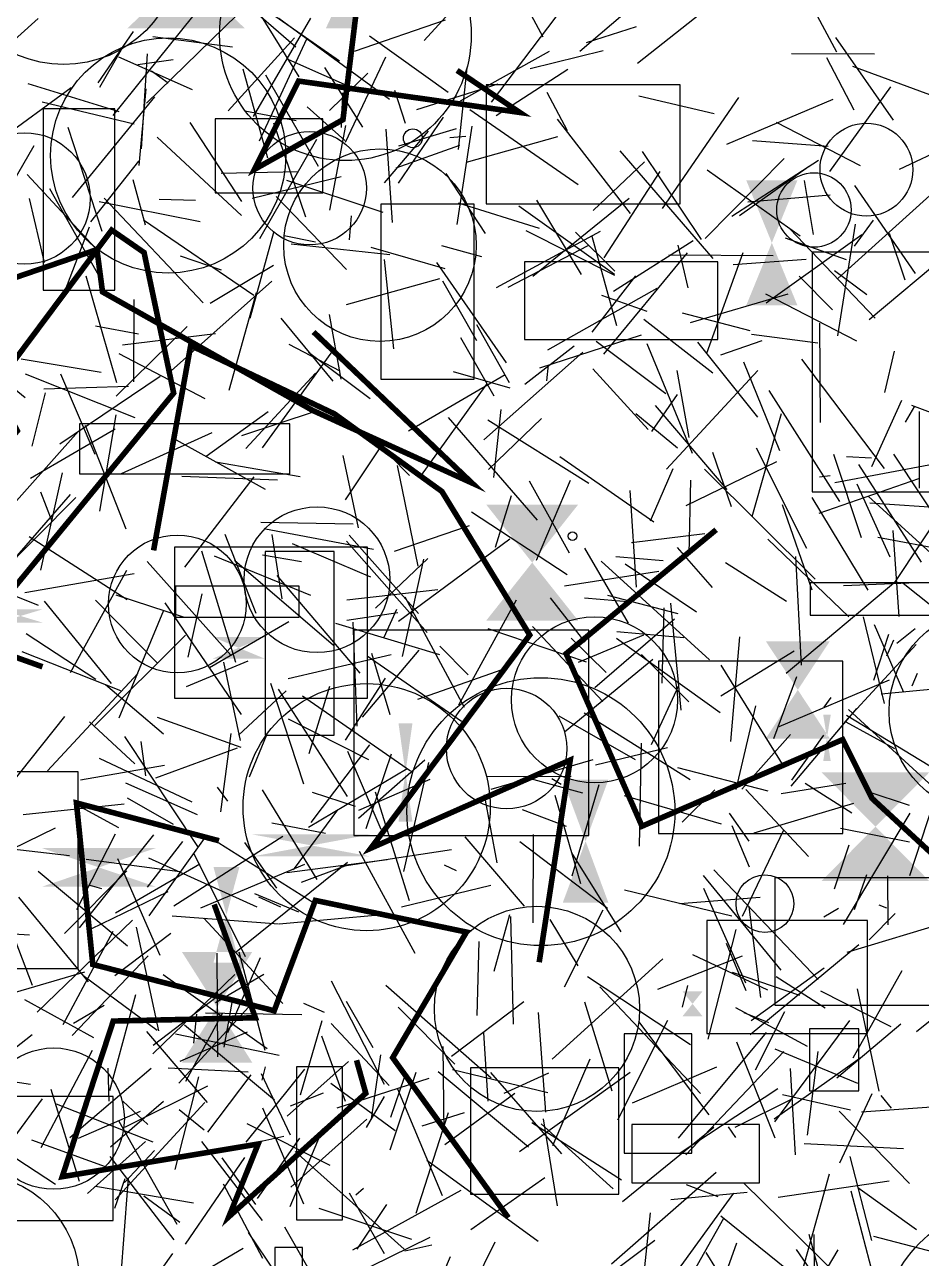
# Model space of a CAD drawing. Extents: x 39652501 to 39653363, y 39457785 to 39458687.
# Drawn here: x 39653150.3 to 39653230.5, y 39458388.7 to 39458499 of the extents above; entities that cross this region are included whole.
import ezdxf

# ---------------------------------------------------------------- set-up
doc = ezdxf.new("R2010")
doc.units = 0
doc.layers.get('0').update_dxf_attribs({"linetype": 'CONTINUOUS'})

msp = doc.modelspace()

# ---------------------------------------------------------------- linework, layer by layer
for p, q in [((39653196.6567, 39458497.8295), (39653192.5544, 39458505.5375)), ((39653191.4324, 39458503.457), (39653186.0392, 39458497.5463)), ((39653167.7534, 39458502.895), (39653174.5633, 39458496.9584)), ((39653206.8016, 39458502.4203), (39653199.9403, 39458496.5481)), ((39653169.4398, 39458502.0059), (39653178.4488, 39458495.7309)), ((39653198.5316, 39458500.6439), (39653192.0286, 39458492.033)), ((39653220.95, 39458500.1395), (39653222.9024, 39458496.5107)), ((39653141.849, 39458490.7835), (39653151.5164, 39458499.5078)), ((39653165.3286, 39458499.6745), (39653158.2145, 39458490.841)), ((39653169.3019, 39458499.8259), (39653161.2169, 39458491.9409)), ((39653170.7846, 39458490.7295), (39653175.9034, 39458499.5275)), ((39653174.8439, 39458494.2931), (39653171.3492, 39458499.9529)), ((39653173.0502, 39458499.5293), (39653182.9396, 39458492.2827)), ((39653179.7995, 39458496.5706), (39653187.9413, 39458499.3751)), ((39653205.1041, 39458495.4992), (39653210.7648, 39458499.9745)), ((39653160.0173, 39458498.3529), (39653156.8574, 39458493.7639)), ((39653188.1695, 39458492.8963), (39653181.143, 39458497.9283)), ((39653200.5358, 39458497.3692), (39653205.0187, 39458498.7927)), ((39653159.2762, 39458497.2744), (39653157.0182, 39458493.3224)), ((39653161.786, 39458497.8898), (39653168.8994, 39458496.9709)), ((39653168.5026, 39458491.2515), (39653174.4468, 39458497.7845)), ((39653175.5211, 39458497.6584), (39653171.2745, 39458488.5365)), ((39653222.7999, 39458497.8057), (39653227.9585, 39458490.4084)), ((39653158.698, 39458496.0832), (39653165.2911, 39458493.1677)), ((39653160.4484, 39458495.3876), (39653163.6032, 39458495.8319)), ((39653160.7541, 39458487.8558), (39653161.3008, 39458496.3415)), ((39653173.9072, 39458495.8486), (39653180.2249, 39458493.0298)), ((39653179.0108, 39458488.4571), (39653182.6086, 39458496.0637)), ((39653189.2643, 39458492.146), (39653197.2318, 39458496.5877)), ((39653195.509, 39458495.0349), (39653202.0223, 39458496.6361)), ((39653226.2753, 39458496.3188), (39653218.8749, 39458496.351)), ((39653224.4768, 39458491.3114), (39653222.011, 39458495.9787)), ((39653161.6461, 39458494.8368), (39653163.1521, 39458493.7438)), ((39653172.0573, 39458487.0209), (39653169.8621, 39458494.9807)), ((39653180.5493, 39458489.796), (39653177.1648, 39458495.1236)), ((39653189.1053, 39458487.8039), (39653189.8688, 39458495.0908)), ((39653198.8666, 39458494.9539), (39653192.4646, 39458490.8024)), ((39653233.1423, 39458491.9543), (39653224.3507, 39458495.2199)), ((39653150.6001, 39458493.6902), (39653158.7285, 39458491.2025)), ((39653171.8559, 39458494.4769), (39653176.5688, 39458486.2888)), ((39653177.5676, 39458491.2668), (39653180.9889, 39458494.609)), ((39653192.6267, 39458493.6274), (39653185.3343, 39458491.3382)), ((39653154.4657, 39458493.3198), (39653147.8668, 39458488.4824)), ((39653161.9311, 39458492.4921), (39653154.5712, 39458483.5026)), ((39653160.5671, 39458486.3572), (39653161.1689, 39458493.2174)), ((39653178.7345, 39458492.8701), (39653178.6241, 39458489.7465)), ((39653184.3659, 39458490.107), (39653183.4032, 39458493.0693)), ((39653196.9811, 39458492.9187), (39653198.8093, 39458489.4787)), ((39653211.9654, 39458490.996), (39653205.2071, 39458492.5657)), ((39653214.1397, 39458492.4326), (39653207.3123, 39458482.5224)), ((39653222.2977, 39458485.832), (39653227.733, 39458493.4041)), ((39653151.8814, 39458492.0499), (39653160.1218, 39458490.0973)), ((39653178.9388, 39458488.5839), (39653175.5748, 39458491.6192)), ((39653199.7908, 39458484.6234), (39653190.0983, 39458491.3424)), ((39653213.09, 39458488.2751), (39653222.5801, 39458492.2894)), ((39653165.0729, 39458490.2191), (39653169.7144, 39458483.1569)), ((39653174.5853, 39458490.3491), (39653169.9857, 39458491.2057)), ((39653183.7315, 39458484.7732), (39653187.7732, 39458490.6704)), ((39653197.9289, 39458490.4921), (39653204.4294, 39458482.085)), ((39653217.5083, 39458490.2403), (39653224.9942, 39458486.3551)), ((39653238.4411, 39458490.7018), (39653228.4987, 39458485.9981)), ((39653157.2538, 39458480.4739), (39653154.1974, 39458489.7505)), ((39653175.4615, 39458481.7567), (39653172.6053, 39458490.1385)), ((39653179.0032, 39458489.9258), (39653177.5724, 39458482.3827)), ((39653182.478, 39458484.8102), (39653186.4051, 39458489.4198)), ((39653182.5958, 39458489.6053), (39653183.1607, 39458481.2803)), ((39653188.8813, 39458489.6527), (39653183.7313, 39458488.0764)), ((39653190.2828, 39458489.8681), (39653188.9413, 39458481.0733)), ((39653151.1422, 39458488.1239), (39653147.029, 39458481.0423)), ((39653162.1772, 39458488.9013), (39653169.7004, 39458481.8836)), ((39653171.3287, 39458479.8354), (39653176.4377, 39458488.7203)), ((39653183.5359, 39458486.167), (39653189.2319, 39458488.172)), ((39653189.7551, 39458488.9602), (39653188.3148, 39458488.8349)), ((39653197.9371, 39458488.9317), (39653189.7803, 39458486.6211)), ((39653222.1367, 39458488.058), (39653215.3924, 39458488.5711)), ((39653203.5281, 39458487.6782), (39653211.8378, 39458478.0345)), ((39653205.5025, 39458487.6142), (39653210.7999, 39458479.7468)), ((39653211.1406, 39458479.8455), (39653218.2168, 39458486.99)), ((39653160.5066, 39458486.7613), (39653156.2021, 39458481.3281)), ((39653201.1274, 39458482.3485), (39653205.7398, 39458486.704)), ((39653207.0832, 39458485.8361), (39653202.0805, 39458478.1195)), ((39653219.6331, 39458480.0484), (39653211.3217, 39458485.9543)), ((39653213.5394, 39458481.8218), (39653221.2869, 39458486.8498)), ((39653220.393, 39458486.2283), (39653214.2308, 39458481.861)), ((39653150.5583, 39458485.5538), (39653157.0122, 39458478.5933)), ((39653159.9957, 39458485.1211), (39653161.1049, 39458481.0504)), ((39653174.791, 39458485.7875), (39653167.8807, 39458485.6436)), ((39653170.6409, 39458483.4502), (39653178.6128, 39458485.3927)), ((39653182.3555, 39458482.1732), (39653173.7582, 39458485.0255)), ((39653191.5213, 39458480.2749), (39653187.9888, 39458485.6487)), ((39653220.8337, 39458480.187), (39653220.0155, 39458485.0134)), ((39653152.5259, 39458484.2945), (39653157.055, 39458476.301)), ((39653172.796, 39458483.5977), (39653179.1023, 39458477.0796)), ((39653222.3087, 39458483.7209), (39653214.9725, 39458483.0705)), ((39653232.1619, 39458484.5004), (39653222.9948, 39458476.2505)), ((39653229.9428, 39458476.7183), (39653224.541, 39458484.5711)), ((39653150.7318, 39458483.4217), (39653152.0492, 39458477.6915)), ((39653166.0092, 39458481.3144), (39653156.986, 39458483.1239)), ((39653157.4201, 39458483.4391), (39653166.2819, 39458474.0733)), ((39653165.5771, 39458483.223), (39653162.3545, 39458483.329)), ((39653196.3501, 39458480.7415), (39653189.1012, 39458482.9811)), ((39653203.047, 39458476.6264), (39653194.487, 39458482.7203)), ((39653195.7296, 39458476.4663), (39653204.3683, 39458483.4295)), ((39653196.0771, 39458483.2718), (39653200.0637, 39458476.6325)), ((39653160.9497, 39458481.5013), (39653170.8169, 39458474.7726)), ((39653179.4934, 39458481.8711), (39653179.3155, 39458479.7075)), ((39653224.508, 39458479.1442), (39653226.1891, 39458481.4736)), ((39653153.7645, 39458474.7014), (39653156.1025, 39458480.8764)), ((39653170.4698, 39458472.7217), (39653172.5866, 39458480.4015)), ((39653192.4816, 39458475.4619), (39653201.7927, 39458480.4867)), ((39653195.1173, 39458480.552), (39653203.0367, 39458476.5486)), ((39653203.0715, 39458476.9058), (39653199.5651, 39458480.3958)), ((39653218.7142, 39458480.6881), (39653226.3563, 39458472.7022)), ((39653224.5561, 39458481.1266), (39653222.9721, 39458471.1313)), ((39653227.5864, 39458480.3063), (39653228.9894, 39458476.1418)), ((39653176.3045, 39458479.4978), (39653173.5062, 39458480.072)), ((39653182.9663, 39458478.3629), (39653174.1454, 39458479.3412)), ((39653187.5658, 39458479.2077), (39653191.1453, 39458478.2198)), ((39653193.5529, 39458475.4887), (39653200.6893, 39458479.1975)), ((39653203.2465, 39458472.018), (39653201.0338, 39458480.0256)), ((39653210.0833, 39458479.6371), (39653202.961, 39458475.1096)), ((39653209.6377, 39458475.4347), (39653208.722, 39458479.2551)), ((39653225.165, 39458480.1638), (39653216.6129, 39458474.0604)), ((39653223.7741, 39458477.929), (39653218.3276, 39458479.8749)), ((39653164.2198, 39458478.2834), (39653167.8715, 39458477.0483)), ((39653181.2678, 39458479.0664), (39653187.8782, 39458477.1584)), ((39653202.0973, 39458469.4988), (39653209.5574, 39458478.5591)), ((39653207.895, 39458478.3821), (39653217.2151, 39458478.3225)), ((39653211.2853, 39458469.579), (39653214.5487, 39458478.5993)), ((39653225.8086, 39458472.592), (39653232.9166, 39458478.554)), ((39653166.9108, 39458474.0579), (39653172.5696, 39458477.4592)), ((39653182.4425, 39458477.9609), (39653183.2933, 39458469.96)), ((39653193.3871, 39458468.7112), (39653187.1507, 39458477.6793)), ((39653213.6658, 39458477.5236), (39653220.1704, 39458478.0005)), ((39653222.7206, 39458476.9862), (39653225.5899, 39458474.835)), ((39653158.5519, 39458466.9397), (39653155.8133, 39458476.4546)), ((39653163.41, 39458468.0079), (39653172.4077, 39458476.0299)), ((39653187.3995, 39458476.2424), (39653179.0608, 39458473.897)), ((39653190.7403, 39458470.6929), (39653187.6923, 39458476.0183)), ((39653204.9243, 39458476.5016), (39653201.0225, 39458471.4575)), ((39653219.561, 39458476.4547), (39653222.519, 39458473.4593)), ((39653168.5944, 39458466.2785), (39653171.0287, 39458475.0004)), ((39653206.8328, 39458475.371), (39653197.0428, 39458469.841)), ((39653209.8228, 39458472.3397), (39653218.5696, 39458474.8917)), ((39653216.5432, 39458474.8884), (39653224.6855, 39458470.6804)), ((39653160.0774, 39458467.0364), (39653160.102, 39458474.3774)), ((39653205.9735, 39458473.3098), (39653201.9021, 39458474.7344)), ((39653173.2035, 39458472.7285), (39653177.8616, 39458467.0812)), ((39653178.6153, 39458467.2676), (39653177.5671, 39458473.0347)), ((39653205.6654, 39458472.6194), (39653211.8365, 39458467.8317)), ((39653209.0845, 39458473.1909), (39653215.1315, 39458471.6142)), ((39653160.4902, 39458471.2797), (39653156.6556, 39458472.0035)), ((39653158.4933, 39458465.7365), (39653164.8492, 39458471.9687)), ((39653190.6937, 39458472.1555), (39653193.6225, 39458466.9762)), ((39653221.4542, 39458463.3794), (39653221.3912, 39458472.2789)), ((39653143.7643, 39458471.0055), (39653150.3552, 39458465.6266)), ((39653167.3861, 39458471.3291), (39653159.0676, 39458470.3107)), ((39653192.2922, 39458465.7411), (39653189.293, 39458470.9695)), ((39653205.4131, 39458471.2027), (39653196.3339, 39458468.2508)), ((39653207.6225, 39458465.9385), (39653201.4168, 39458470.627)), ((39653210.0011, 39458460.6085), (39653205.9601, 39458470.4227)), ((39653215.8607, 39458463.8517), (39653210.5036, 39458470.5734)), ((39653212.5392, 39458469.4502), (39653216.2316, 39458470.705)), ((39653215.2893, 39458471.2967), (39653221.2337, 39458470.5242)), ((39653166.4686, 39458465.4925), (39653158.765, 39458469.5396)), ((39653177.9261, 39458469.9176), (39653171.5416, 39458461.125)), ((39653178.5206, 39458467.9879), (39653173.9706, 39458470.3518)), ((39653181.2154, 39458465.5084), (39653175.6993, 39458469.6368)), ((39653200.2133, 39458469.6685), (39653191.359, 39458461.8342)), ((39653195.014, 39458466.8025), (39653199.4425, 39458470.2558)), ((39653228.0377, 39458469.7653), (39653227.1863, 39458466.072)), ((39653150.0147, 39458469.0725), (39653157.154, 39458467.8853)), ((39653196.9864, 39458467.1056), (39653197.1456, 39458468.5478)), ((39653206.0417, 39458462.7559), (39653201.111, 39458468.1869)), ((39653214.5621, 39458468.7965), (39653217.7789, 39458460.8964)), ((39653219.7686, 39458469.0456), (39653227.1604, 39458459.2838)), ((39653150.3593, 39458467.7475), (39653160.1667, 39458463.8402)), ((39653153.4506, 39458461.4706), (39653162.4405, 39458467.5278)), ((39653156.6309, 39458460.5355), (39653153.5588, 39458467.7048)), ((39653176.3074, 39458467.7855), (39653170.0881, 39458461.0509)), ((39653184.6201, 39458462.6327), (39653193.2699, 39458467.6834)), ((39653188.6314, 39458467.9343), (39653193.7016, 39458466.5015)), ((39653215.8454, 39458468.0292), (39653207.6875, 39458459.2282)), ((39653208.6246, 39458468.0217), (39653209.6807, 39458462.0574)), ((39653152.1539, 39458466.0482), (39653150.9747, 39458461.271)), ((39653152.0222, 39458466.3954), (39653159.6036, 39458466.6473)), ((39653191.5982, 39458466.8286), (39653185.6072, 39458458.4755)), ((39653216.8417, 39458466.2531), (39653223.1491, 39458456.3305)), ((39653206.3738, 39458462.5773), (39653208.6836, 39458465.8933)), ((39653206.6733, 39458464.9199), (39653213.0835, 39458457.405)), ((39653226.0527, 39458459.447), (39653228.7363, 39458465.3801)), ((39653229.8491, 39458464.8534), (39653229.011, 39458463.43)), ((39653229.5824, 39458464.9502), (39653236.8092, 39458462.1804)), ((39653157.0341, 39458455.4531), (39653158.5104, 39458464.0782)), ((39653172.0851, 39458464.3347), (39653166.5301, 39458460.3387)), ((39653176.2732, 39458464.3813), (39653169.6895, 39458462.2068)), ((39653188.1724, 39458463.8217), (39653196.1366, 39458454.6716)), ((39653191.7876, 39458459.1871), (39653196.5188, 39458463.7572)), ((39653192.8959, 39458464.5478), (39653192.215, 39458458.4761)), ((39653208.6673, 39458461.0925), (39653204.9509, 39458464.1747)), ((39653217.95, 39458464.1728), (39653215.3076, 39458454.9484)), ((39653230.2802, 39458464.3685), (39653230.2693, 39458457.5317)), ((39653158.4048, 39458462.7832), (39653150.832, 39458458.368)), ((39653155.734, 39458463.1536), (39653159.354, 39458453.8697)), ((39653200.7487, 39458457.9463), (39653191.715, 39458463.6022)), ((39653147.6702, 39458454.2435), (39653155.1395, 39458462.6139)), ((39653167.043, 39458462.4574), (39653158.9487, 39458458.7864)), ((39653171.8357, 39458457.4066), (39653163.8908, 39458461.8208)), ((39653181.2654, 39458462.163), (39653184.7162, 39458458.6475)), ((39653180.172, 39458453.9568), (39653178.7776, 39458460.4355)), ((39653182.1791, 39458461.2929), (39653178.9629, 39458456.4771)), ((39653211.799, 39458460.7471), (39653213.484, 39458455.8727)), ((39653220.2469, 39458452.1242), (39653215.7277, 39458461.0806)), ((39653222.6052, 39458460.5707), (39653225.1014, 39458453.0984)), ((39653227.9819, 39458460.5703), (39653234.5729, 39458450.6155)), ((39653174.9597, 39458458.5298), (39653167.3877, 39458459.8378)), ((39653183.6103, 39458459.5379), (39653185.4572, 39458450.5384)), ((39653206.5526, 39458454.4748), (39653198.1578, 39458460.3299)), ((39653209.4474, 39458455.9761), (39653217.5422, 39458459.8931)), ((39653231.6231, 39458459.6602), (39653222.7464, 39458457.9922)), ((39653223.7688, 39458460.3362), (39653226.0206, 39458460.2167)), ((39653224.8569, 39458459.6307), (39653230.4465, 39458450.8884)), ((39653151.7564, 39458450.1865), (39653153.6994, 39458458.8891)), ((39653164.3554, 39458458.5994), (39653172.9162, 39458458.26)), ((39653170.8168, 39458458.5361), (39653164.6102, 39458450.4633)), ((39653208.2679, 39458459.2398), (39653206.2358, 39458454.5577)), ((39653209.717, 39458451.6081), (39653209.8637, 39458458.2226)), ((39653220.9755, 39458449.3884), (39653211.1016, 39458459.2063)), ((39653230.2274, 39458458.3433), (39653221.3135, 39458455.256)), ((39653221.3691, 39458458.5434), (39653222.321, 39458458.6468)), ((39653228.0425, 39458449.0047), (39653234.2331, 39458458.3533)), ((39653152.7792, 39458454.5235), (39653151.7797, 39458457.1713)), ((39653195.4033, 39458458.1811), (39653198.9846, 39458451.7483)), ((39653199.0915, 39458458.1968), (39653196.0552, 39458451.0557)), ((39653204.4144, 39458457.3154), (39653204.9666, 39458448.6544)), ((39653227.6796, 39458451.3374), (39653224.7467, 39458457.8725)), ((39653147.1012, 39458448.8279), (39653154.8804, 39458456.6718)), ((39653148.271, 39458449.8804), (39653154.4041, 39458456.9396)), ((39653193.8129, 39458456.8343), (39653192.3836, 39458452.207)), ((39653218.025, 39458456.0544), (39653220.6921, 39458448.4223)), ((39653220.6775, 39458456.6917), (39653225.6965, 39458448.3945)), ((39653225.7485, 39458456.7821), (39653233.9326, 39458449.301)), ((39653235.5992, 39458455.5403), (39653225.8684, 39458456.172)), ((39653190.2554, 39458455.4148), (39653198.7982, 39458449.7962)), ((39653179.6702, 39458454.2931), (39653171.4298, 39458454.4546)), ((39653171.8347, 39458453.8696), (39653181.4924, 39458452.0602)), ((39653190.0477, 39458454.1427), (39653183.3626, 39458451.8539)), ((39653150.7342, 39458453.1987), (39653159.4717, 39458447.5629)), ((39653171.0172, 39458446.303), (39653168.2487, 39458453.3777)), ((39653173.3285, 39458447.6228), (39653172.4437, 39458453.3806)), ((39653179.0743, 39458452.7776), (39653186.2876, 39458444.6121)), ((39653185.5237, 39458446.3279), (39653179.3184, 39458453.3211)), ((39653183.7286, 39458445.6386), (39653193.683, 39458453.0015)), ((39653204.5686, 39458452.6541), (39653211.1315, 39458453.466)), ((39653216.7619, 39458452.9665), (39653224.0035, 39458446.0031)), ((39653226.5727, 39458453.1424), (39653233.5325, 39458451.8197)), ((39653227.9334, 39458453.719), (39653228.4499, 39458446.0354)), ((39653169.2024, 39458441.9361), (39653166.1702, 39458451.8996)), ((39653174.2311, 39458452.5844), (39653181.2197, 39458449.5942)), ((39653204.2817, 39458445.4446), (39653200.4029, 39458452.1523)), ((39653208.6553, 39458452.2258), (39653211.7751, 39458448.6467)), ((39653168.7573, 39458442.6026), (39653161.2711, 39458450.9675)), ((39653167.2693, 39458451.4684), (39653175.8659, 39458447.9584)), ((39653177.9217, 39458443.46), (39653169.0701, 39458451.0592)), ((39653175.0775, 39458450.9231), (39653171.5803, 39458451.53)), ((39653186.3551, 39458451.2326), (39653181.6902, 39458446.8004)), ((39653184.0958, 39458442.4798), (39653186.0022, 39458451.1779)), ((39653201.8435, 39458450.9951), (39653211.5223, 39458442.1774)), ((39653207.4019, 39458451.0226), (39653203.1507, 39458451.3792)), ((39653210.374, 39458446.4269), (39653204.006, 39458450.7253)), ((39653212.9741, 39458450.8686), (39653218.4198, 39458447.4116)), ((39653219.2246, 39458451.4159), (39653219.7312, 39458441.704)), ((39653143.0996, 39458450.3717), (39653151.538, 39458447.0727)), ((39653150.3449, 39458448.1782), (39653160.1104, 39458449.8854)), ((39653159.4189, 39458450.17), (39653154.402, 39458441.0066)), ((39653180.3243, 39458440.9815), (39653172.8894, 39458449.7091)), ((39653198.5758, 39458448.7933), (39653207.0163, 39458450.1097)), ((39653179.1146, 39458447.5476), (39653187.2403, 39458448.471)), ((39653228.191, 39458449.1654), (39653218.3898, 39458440.9547)), ((39653223.5045, 39458448.8125), (39653230.0859, 39458449.091)), ((39653228.8345, 39458449.0346), (39653238.2313, 39458441.5492)), ((39653152.0501, 39458447.4298), (39653158.0406, 39458440.0558)), ((39653162.1897, 39458441.8687), (39653156.6574, 39458447.5093)), ((39653164.6033, 39458445.9602), (39653158.5103, 39458447.9434)), ((39653162.8563, 39458447.2534), (39653169.658, 39458437.2815)), ((39653166.1572, 39458448.0823), (39653164.9078, 39458442.4158)), ((39653189.6392, 39458437.9118), (39653184.3351, 39458447.7719)), ((39653189.1249, 39458438.1543), (39653194.2909, 39458447.5257)), ((39653197.2892, 39458447.7229), (39653200.3917, 39458443.7588)), ((39653204.5576, 39458447.3243), (39653200.3542, 39458447.6986)), ((39653202.4049, 39458447.958), (39653208.6948, 39458446.3038)), ((39653209.0172, 39458437.675), (39653208.0689, 39458447.2491)), ((39653162.7169, 39458446.5889), (39653158.7381, 39458436.9432)), ((39653183.6728, 39458446.3649), (39653179.1201, 39458445.6796)), ((39653183.5608, 39458446.6692), (39653182.4232, 39458444.164)), ((39653207.3163, 39458440.0776), (39653207.4842, 39458446.8079)), ((39653173.9302, 39458445.5565), (39653166.8504, 39458441.4501)), ((39653187.4197, 39458442.6232), (39653178.1296, 39458445.4057)), ((39653180.0504, 39458436.2543), (39653179.6846, 39458445.5494)), ((39653202.0002, 39458438.4337), (39653195.7232, 39458445.1633)), ((39653201.2923, 39458439.7029), (39653208.3968, 39458445.8389)), ((39653227.1701, 39458438.2603), (39653225.2871, 39458446.0086)), ((39653228.9052, 39458439.2619), (39653226.2704, 39458445.2939)), ((39653156.6842, 39458440.4254), (39653150.4471, 39458444.4821)), ((39653164.7091, 39458444.3688), (39653156.6027, 39458436.3095)), ((39653191.7126, 39458444.9825), (39653200.5208, 39458441.9804)), ((39653202.2982, 39458441.0517), (39653199.1788, 39458444.1097)), ((39653199.8389, 39458441.9598), (39653205.6545, 39458444.3943)), ((39653212.4796, 39458437.4263), (39653203.2304, 39458444.0883)), ((39653209.2301, 39458444.1382), (39653203.2484, 39458444.6813)), ((39653214.2233, 39458444.2167), (39653213.4172, 39458434.8657)), ((39653227.534, 39458444.4252), (39653226.1971, 39458440.3174)), ((39653227.3946, 39458442.5206), (39653228.0209, 39458443.9622)), ((39653229.9145, 39458444.9289), (39653228.2809, 39458443.6175)), ((39653158.9104, 39458439.3896), (39653150.0845, 39458442.8865)), ((39653180.5137, 39458437.0604), (39653185.5698, 39458443.0412)), ((39653187.4351, 39458443.4064), (39653189.9709, 39458440.8182)), ((39653219.1131, 39458442.9472), (39653212.5549, 39458438.9256)), ((39653223.6463, 39458436.6163), (39653230.0166, 39458443.5363)), ((39653170.2732, 39458442.0547), (39653164.7519, 39458439.7553)), ((39653168.0984, 39458441.9501), (39653169.5883, 39458434.9604)), ((39653173.8658, 39458440.494), (39653183.0839, 39458442.6361)), ((39653180.9266, 39458442.5439), (39653189.3798, 39458436.6841)), ((39653182.9932, 39458437.2578), (39653181.3394, 39458442.7366)), ((39653206.4805, 39458442.1998), (39653198.561, 39458435.7172)), ((39653209.7016, 39458438.4232), (39653205.4594, 39458442.6418)), ((39653212.5416, 39458441.7075), (39653218.1667, 39458432.6101)), ((39653160.4412, 39458440.9569), (39653152.3481, 39458432.2486)), ((39653185.4665, 39458438.6484), (39653193.0171, 39458441.3162)), ((39653219.3265, 39458440.6375), (39653217.255, 39458435.095)), ((39653230.0976, 39458440.961), (39653229.6132, 39458439.817)), ((39653157.5503, 39458439.9614), (39653162.7381, 39458435.5427)), ((39653175.2788, 39458431.0655), (39653172.3105, 39458440.0536)), ((39653179.1872, 39458429.9667), (39653173.0006, 39458439.535)), ((39653175.758, 39458433.8032), (39653177.6082, 39458439.8298)), ((39653182.541, 39458440.5413), (39653178.9752, 39458434.9954)), ((39653208.7721, 39458439.842), (39653206.3129, 39458434.5615)), ((39653227.5878, 39458440.3456), (39653217.732, 39458436.1685)), ((39653226.8669, 39458439.1324), (39653232.8817, 39458439.6901)), ((39653169.4311, 39458435.4489), (39653173.6864, 39458439.4142)), ((39653184.8119, 39458432.2092), (39653175.1419, 39458438.9374)), ((39653221.7757, 39458437.9365), (39653222.4004, 39458438.8037)), ((39653200.3301, 39458437.4421), (39653209.796, 39458431.4797)), ((39653213.931, 39458430.5758), (39653215.6884, 39458438.0453)), ((39653224.6853, 39458437.8325), (39653218.7988, 39458430.8906)), ((39653223.9716, 39458437.7228), (39653233.1826, 39458429.2718)), ((39653146.684, 39458428.0484), (39653153.9056, 39458437.1145)), ((39653160.1653, 39458432.8764), (39653156.1154, 39458436.6182)), ((39653162.1565, 39458437.0408), (39653169.632, 39458434.3585)), ((39653181.0727, 39458433.2421), (39653173.9122, 39458436.8755)), ((39653204.93, 39458433.2344), (39653198.0854, 39458437.146)), ((39653223.7241, 39458436.6283), (39653228.0838, 39458434.2584)), ((39653223.7924, 39458437.2359), (39653232.5995, 39458431.8624)), ((39653165.7885, 39458425.4729), (39653159.262, 39458435.3208)), ((39653168.7616, 39458435.5756), (39653167.8225, 39458428.5789)), ((39653171.9121, 39458435.3709), (39653170.4003, 39458431.6748)), ((39653214.4179, 39458430.6047), (39653218.766, 39458435.4857)), ((39653221.7368, 39458435.4501), (39653218.8542, 39458431.409)), ((39653161.1645, 39458431.7898), (39653160.7218, 39458434.8677)), ((39653169.3269, 39458434.2845), (39653162.0257, 39458431.5795)), ((39653181.1371, 39458434.584), (39653175.9098, 39458427.639)), ((39653179.179, 39458434.0075), (39653182.1622, 39458427.0326)), ((39653207.7945, 39458434.3177), (39653201.3582, 39458432.7561)), ((39653205.2756, 39458425.525), (39653205.4461, 39458434.7268)), ((39653165.3002, 39458429.4399), (39653157.009, 39458433.3657)), ((39653180.1715, 39458428.0051), (39653186.0805, 39458433.227)), ((39653180.8386, 39458427.0971), (39653183.1143, 39458433.7702)), ((39653184.2159, 39458423.2527), (39653186.4619, 39458432.994)), ((39653192.0086, 39458430.6053), (39653201.129, 39458433.271)), ((39653162.8284, 39458432.7345), (39653155.3009, 39458431.4186)), ((39653175.6821, 39458427.2232), (39653184.5185, 39458432.4438)), ((39653216.7825, 39458430.417), (39653208.6938, 39458432.5183)), ((39653159.33, 39458431.1863), (39653165.7381, 39458428.332)), ((39653167.514, 39458430.7907), (39653168.4626, 39458429.5385)), ((39653180.1806, 39458428.7414), (39653186.5736, 39458431.5069)), ((39653199.165, 39458431.7512), (39653191.6509, 39458431.712)), ((39653200.1988, 39458430.2565), (39653195.2018, 39458431.6101)), ((39653198.2793, 39458431.0179), (39653197.4294, 39458431.5265)), ((39653201.6431, 39458430.9838), (39653199.2199, 39458422.8254)), ((39653223.714, 39458431.1149), (39653217.936, 39458430.2011)), ((39653220.0839, 39458431.1541), (39653224.2584, 39458428.5076)), ((39653159.48, 39458429.8314), (39653163.5828, 39458427.4817)), ((39653171.5478, 39458430.5379), (39653176.4318, 39458422.5278)), ((39653179.8802, 39458429.0627), (39653176.0568, 39458430.3188)), ((39653184.7297, 39458420.6216), (39653181.6788, 39458430.3515)), ((39653191.4074, 39458430.0995), (39653192.5245, 39458424.0228)), ((39653200.0465, 39458422.1491), (39653197.7329, 39458430.0505)), ((39653212.6031, 39458427.478), (39653203.9438, 39458430.0244)), ((39653212.0091, 39458430.556), (39653209.0859, 39458427.6696)), ((39653214.7688, 39458430.5668), (39653220.3833, 39458424.59)), ((39653225.6072, 39458430.4413), (39653229.3713, 39458429.189)), ((39653150.1954, 39458428.3584), (39653159.2233, 39458429.3046)), ((39653158.7278, 39458427.1436), (39653154.7351, 39458429.3233)), ((39653178.2779, 39458428.7705), (39653174.3304, 39458423.3841)), ((39653194.778, 39458428.7803), (39653198.7217, 39458427.2926)), ((39653213.3058, 39458428.4587), (39653215.0642, 39458425.96)), ((39653224.4181, 39458429.3399), (39653215.4881, 39458426.6682)), ((39653229.4358, 39458428.4576), (39653223.4787, 39458418.5112)), ((39653231.5351, 39458429.3314), (39653229.4053, 39458422.8763)), ((39653172.4268, 39458427.5956), (39653177.2215, 39458426.6751)), ((39653143.486, 39458422.4584), (39653153.0907, 39458427.1655)), ((39653154.9737, 39458419.8605), (39653158.441, 39458426.603)), ((39653161.822, 39458426.5168), (39653155.1789, 39458418.2254)), ((39653163.6474, 39458420.1832), (39653173.388, 39458426.3971)), ((39653189.6608, 39458426.3402), (39653194.9617, 39458420.1487)), ((39653195.7767, 39458426.5453), (39653195.7571, 39458418.6702)), ((39653215.1037, 39458423.6366), (39653213.5629, 39458427.3426)), ((39653218.1513, 39458426.9528), (39653214.4496, 39458419.2363)), ((39653229.4103, 39458425.8815), (39653223.2585, 39458427.092)), ((39653144.9427, 39458425.7597), (39653154.3178, 39458424.6797)), ((39653161.301, 39458421.8435), (39653164.4464, 39458425.9242)), ((39653161.4572, 39458419.2953), (39653166.383, 39458426.1897)), ((39653167.116, 39458426.1822), (39653176.1792, 39458420.453)), ((39653169.9814, 39458425.8418), (39653172.8253, 39458421.7564)), ((39653178.5057, 39458423.707), (39653188.4734, 39458425.2053)), ((39653202.4217, 39458419.9419), (39653194.5855, 39458425.8944)), ((39653223.9832, 39458425.5985), (39653222.6864, 39458421.6587)), ((39653164.203, 39458423.2082), (39653155.8086, 39458424.3301)), ((39653158.6057, 39458424.4148), (39653162.4029, 39458415.784)), ((39653161.3976, 39458424.4765), (39653171.0709, 39458420.0778)), ((39653170.0675, 39458415.6121), (39653165.4494, 39458424.8967)), ((39653169.2274, 39458416.0801), (39653179.1807, 39458424.0767)), ((39653173.7423, 39458423.1586), (39653182.7319, 39458424.3297)), ((39653180.2258, 39458425.0738), (39653185.1865, 39458415.9501)), ((39653199.1943, 39458424.9118), (39653203.5952, 39458417.8539)), ((39653159.517, 39458416.5627), (39653151.538, 39458423.2374)), ((39653159.4622, 39458423.3063), (39653153.8861, 39458417.7098)), ((39653165.9851, 39458423.8955), (39653158.4328, 39458419.5293)), ((39653166.0639, 39458420.0034), (39653175.3606, 39458423.911)), ((39653175.052, 39458422.3035), (39653178.9777, 39458423.7573)), ((39653187.8037, 39458423.8501), (39653188.9025, 39458423.341)), ((39653221.2407, 39458413.6021), (39653211.9264, 39458423.4027)), ((39653224.5003, 39458419.8446), (39653225.5941, 39458422.968)), ((39653147.3093, 39458422.7245), (39653150.992, 39458413.0989)), ((39653156.1507, 39458422.0165), (39653157.1989, 39458421.7304)), ((39653191.9822, 39458422.012), (39653183.9978, 39458420.0574)), ((39653217.9312, 39458414.4254), (39653211.0108, 39458422.8773)), ((39653227.5075, 39458418.4695), (39653227.4776, 39458422.8682)), ((39653149.7667, 39458420.9434), (39653156.001, 39458413.3773)), ((39653156.2685, 39458418.1304), (39653163.1603, 39458421.4732)), ((39653174.8193, 39458419.6037), (39653170.8929, 39458421.2676)), ((39653171.2277, 39458420.9808), (39653173.1905, 39458420.097)), ((39653203.939, 39458421.599), (39653213.5232, 39458419.2811)), ((39653208.887, 39458420.3845), (39653216.0539, 39458420.955)), ((39653211.0031, 39458421.7662), (39653214.766, 39458413.2977)), ((39653202.0069, 39458419.7863), (39653198.5417, 39458412.8985)), ((39653215.0379, 39458420.0897), (39653216.1085, 39458411.9803)), ((39653223.0647, 39458419.9455), (39653221.7543, 39458419.1775)), ((39653227.3893, 39458419.9671), (39653226.6887, 39458420.2368)), ((39653151.4503, 39458410.6837), (39653159.9475, 39458418.8848)), ((39653173.0132, 39458418.5452), (39653163.5054, 39458419.248)), ((39653173.3881, 39458411.4374), (39653166.3482, 39458419.0717)), ((39653182.3141, 39458419.3777), (39653173.0794, 39458418.5308)), ((39653192.2951, 39458414.3434), (39653193.6731, 39458419.4098)), ((39653194.0147, 39458409.6012), (39653193.7899, 39458419.2153)), ((39653197.2709, 39458418.9665), (39653199.7668, 39458414.8288)), ((39653223.8515, 39458416.0244), (39653233.2649, 39458418.9004)), ((39653225.8196, 39458417.1536), (39653228.1351, 39458419.4968)), ((39653150.7649, 39458417.5601), (39653145.4653, 39458417.883)), ((39653158.2049, 39458417.8768), (39653153.7184, 39458409.5345)), ((39653158.3813, 39458413.9538), (39653163.3876, 39458417.7463)), ((39653162.3228, 39458409.0018), (39653160.3089, 39458418.2606)), ((39653213.8796, 39458418.0744), (39653211.3954, 39458408.2507)), ((39653190.9306, 39458416.9815), (39653190.7502, 39458410.3873)), ((39653214.824, 39458412.5699), (39653213.0432, 39458416.8212)), ((39653215.1821, 39458408.6748), (39653224.8693, 39458416.7177)), ((39653161.3721, 39458415.6996), (39653154.5692, 39458408.5744)), ((39653167.5817, 39458406.6867), (39653167.5375, 39458415.9508)), ((39653168.4795, 39458408.8457), (39653171.397, 39458415.5634)), ((39653171.8126, 39458407.2451), (39653169.5049, 39458416.0373)), ((39653197.4857, 39458406.4601), (39653207.3608, 39458415.4288)), ((39653206.914, 39458412.7321), (39653214.4982, 39458415.707)), ((39653210.0082, 39458415.8258), (39653216.7109, 39458412.6596)), ((39653238.8126, 39458416.0273), (39653230.0416, 39458408.9108)), ((39653149.5124, 39458412.4528), (39653155.7015, 39458414.2752)), ((39653219.599, 39458412.1555), (39653213.5954, 39458414.2351)), ((39653221.781, 39458414.6038), (39653215.2494, 39458409.9064)), ((39653224.3878, 39458406.5988), (39653228.7631, 39458414.4122)), ((39653162.1733, 39458409.0247), (39653155.5227, 39458413.9491)), ((39653161.7816, 39458406.9435), (39653169.1001, 39458414.0299)), ((39653169.4292, 39458413.493), (39653161.814, 39458407.691)), ((39653172, 39458407.4117), (39653162.6952, 39458413.9997)), ((39653167.3875, 39458411.5257), (39653171.7094, 39458414.0681)), ((39653182.4909, 39458404.2013), (39653177.7567, 39458413.4462)), ((39653182.5938, 39458413.082), (39653192.0109, 39458404.8166)), ((39653200.6223, 39458413.8779), (39653209.8357, 39458407.7951)), ((39653209.5617, 39458413.0472), (39653209.0987, 39458411.1118)), ((39653217.4991, 39458413.8538), (39653221.8667, 39458411.0487)), ((39653160.2345, 39458412.2176), (39653157.9034, 39458403.6462)), ((39653210.7292, 39458403.3971), (39653201.7419, 39458412.9529)), ((39653227.7824, 39458409.3713), (39653221.4926, 39458412.5529)), ((39653224.7387, 39458412.7617), (39653226.6619, 39458403.6006)), ((39653156.5078, 39458408.3836), (39653150.345, 39458411.7823)), ((39653157.4147, 39458411.2789), (39653154.6977, 39458409.6747)), ((39653170.3635, 39458411.1563), (39653164.1081, 39458404.3219)), ((39653168.1551, 39458407.5557), (39653168.8606, 39458411.538)), ((39653177.1196, 39458410.633), (39653175.2854, 39458411.4358)), ((39653179.0493, 39458411.6645), (39653181.4367, 39458407.5262)), ((39653188.7736, 39458406.0397), (39653183.695, 39458411.1287)), ((39653188.4843, 39458406.7301), (39653194.9304, 39458411.6407)), ((39653200.355, 39458411.5862), (39653202.8065, 39458403.6568)), ((39653213.8513, 39458411.0883), (39653220.2613, 39458407.6338)), ((39653160.4739, 39458409.9118), (39653168.626, 39458410.0562)), ((39653164.723, 39458404.5019), (39653168.0418, 39458410.6015)), ((39653165.6722, 39458410.4812), (39653165.4003, 39458407.8908)), ((39653166.4898, 39458410.6068), (39653175.1062, 39458410.4724)), ((39653176.8961, 39458409.9097), (39653174.95, 39458403.2428)), ((39653196.9196, 39458401.7339), (39653196.2466, 39458410.6339)), ((39653207.7859, 39458409.9264), (39653203.3101, 39458401.0116)), ((39653205.1953, 39458409.8498), (39653211.4732, 39458401.5107)), ((39653214.6068, 39458410.6533), (39653216.7998, 39458409.744)), ((39653215.6401, 39458405.5299), (39653218.267, 39458410.7366)), ((39653217.3852, 39458400.8834), (39653224.0914, 39458409.9277)), ((39653150.9869, 39458408.6374), (39653146.806, 39458405.3762)), ((39653166.6551, 39458402.5941), (39653161.2544, 39458408.9336)), ((39653173.0747, 39458406.7961), (39653163.7951, 39458408.6959)), ((39653170.2131, 39458408.8825), (39653164.1797, 39458406.2667)), ((39653164.6187, 39458409.5384), (39653172.6626, 39458402.851)), ((39653177.7026, 39458409.6662), (39653182.9037, 39458404.1242)), ((39653191.3305, 39458408.8211), (39653191.7296, 39458402.7248)), ((39653208.7759, 39458399.4223), (39653216.6294, 39458408.8634)), ((39653228.6514, 39458409.5967), (39653222.9285, 39458404.7607)), ((39653176.8576, 39458408.5717), (39653178.9749, 39458402.72)), ((39653187.6874, 39458407.6181), (39653187.7845, 39458399.8942)), ((39653213.9387, 39458408.0243), (39653217.3675, 39458399.4402)), ((39653151.7929, 39458398.5644), (39653156.3945, 39458407.268)), ((39653181.3187, 39458401.1274), (39653182.1465, 39458406.8694)), ((39653200.8429, 39458406.4708), (39653197.4884, 39458398.74)), ((39653209.4137, 39458397.9128), (39653218.1811, 39458407.1636)), ((39653217.3059, 39458401.1468), (39653225.0799, 39458406.6404)), ((39653217.3641, 39458407.4025), (39653224.7544, 39458404.3386)), ((39653220.2877, 39458399.6759), (39653221.2557, 39458407.155)), ((39653161.6197, 39458405.6325), (39653154.3612, 39458399.4363)), ((39653157.7622, 39458405.6827), (39653157.8301, 39458402.7094)), ((39653163.1519, 39458405.6843), (39653170.3128, 39458405.3468)), ((39653175.3278, 39458405.5807), (39653170.0844, 39458399.0511)), ((39653171.8073, 39458405.7745), (39653171.5299, 39458404.598)), ((39653173.7783, 39458401.3923), (39653179.2635, 39458406.2575)), ((39653195.3451, 39458398.5982), (39653187.289, 39458405.3264)), ((39653188.5684, 39458405.5488), (39653197.0895, 39458403.4786)), ((39653204.6556, 39458402.5555), (39653212.1835, 39458405.7779)), ((39653218.7435, 39458405.6394), (39653219.2039, 39458397.9185)), ((39653150.8543, 39458404.2075), (39653145.7801, 39458404.9751)), ((39653165.8702, 39458404.9079), (39653163.7465, 39458396.6141)), ((39653170.5317, 39458405.0732), (39653166.6575, 39458399.9472)), ((39653174.0729, 39458399.6922), (39653171.4905, 39458405.1512)), ((39653183.4411, 39458400.0757), (39653177.6943, 39458404.311)), ((39653178.2485, 39458402.1254), (39653186.466, 39458404.7877)), ((39653185.2776, 39458405.2727), (39653182.9623, 39458398.3343)), ((39653184.2409, 39458404.8377), (39653183.0102, 39458401.2721)), ((39653198.3287, 39458398.0003), (39653191.9802, 39458405.2781)), ((39653197.1546, 39458405.2149), (39653193.1614, 39458403.4157)), ((39653204.4335, 39458405.2773), (39653194.5613, 39458398.2005)), ((39653152.6552, 39458403.7954), (39653155.1927, 39458395.5554)), ((39653166.6604, 39458404.0647), (39653159.2294, 39458400.3729)), ((39653174.0787, 39458402.3112), (39653177.0365, 39458403.4624)), ((39653182.4511, 39458403.1387), (39653180.8372, 39458400.3582)), ((39653183.6488, 39458403.8281), (39653187.6425, 39458394.287)), ((39653187.8892, 39458398.8302), (39653194.1362, 39458403.4243)), ((39653217.6491, 39458403.8177), (39653208.9172, 39458398.0806)), ((39653218.0542, 39458403.3288), (39653224.1532, 39458401.9415)), ((39653226.0541, 39458403.3641), (39653223.147, 39458397.1879)), ((39653226.8471, 39458403.2104), (39653227.7748, 39458402.094)), ((39653149.3725, 39458399.4785), (39653151.9038, 39458402.9135)), ((39653161.81, 39458399.0476), (39653153.1586, 39458402.4449)), ((39653162.726, 39458402.6792), (39653158.0043, 39458398.6172)), ((39653166.4277, 39458402.6051), (39653158.4009, 39458393.9)), ((39653161.3342, 39458400.628), (39653159.0895, 39458402.7215)), ((39653171.5732, 39458402.1099), (39653175.2445, 39458393.5263)), ((39653218.9525, 39458402.9156), (39653213.8148, 39458400.3755)), ((39653225.1275, 39458401.7519), (39653231.3765, 39458402.2043)), ((39653153.0829, 39458395.2718), (39653143.4536, 39458401.5538)), ((39653160.6397, 39458401.8073), (39653155.0889, 39458399.3725)), ((39653163.9588, 39458391.7072), (39653158.762, 39458400.8982)), ((39653164.1323, 39458401.9767), (39653166.362, 39458400.1647)), ((39653180.8967, 39458401.1085), (39653174.125, 39458395.0307)), ((39653188.1795, 39458401.6767), (39653185.2993, 39458392.6729)), ((39653189.6017, 39458401.6656), (39653185.8131, 39458400.488)), ((39653196.6629, 39458401.1433), (39653197.911, 39458393.3574)), ((39653223.1401, 39458401.8139), (39653229.4032, 39458395.3718)), ((39653177.6132, 39458396.9752), (39653170.2066, 39458400.6787)), ((39653176.9725, 39458400.2757), (39653174.0225, 39458393.265)), ((39653195.6517, 39458400.8041), (39653203.6666, 39458395.6808)), ((39653202.923, 39458394.8941), (39653196.4925, 39458400.6837)), ((39653211.9139, 39458400.364), (39653203.767, 39458393.7109)), ((39653213.2058, 39458400.4247), (39653213.854, 39458399.4675)), ((39653150.9451, 39458399.2608), (39653157.8334, 39458396.7502)), ((39653161.1342, 39458399.1274), (39653155.9464, 39458394.477)), ((39653173.4827, 39458399.5556), (39653164.6381, 39458397.6031)), ((39653171.5675, 39458392.0498), (39653166.1607, 39458399.1141)), ((39653174.8861, 39458399.4038), (39653171.1072, 39458394.0203)), ((39653220.0123, 39458398.9446), (39653228.8755, 39458398.4807)), ((39653157.9271, 39458397.7618), (39653163.6635, 39458390.3155)), ((39653159.2315, 39458395.436), (39653161.9344, 39458398.3037)), ((39653169.9795, 39458397.6851), (39653164.6713, 39458389.9491)), ((39653167.9407, 39458397.6473), (39653170.9679, 39458393.4902)), ((39653184.2303, 39458389.4948), (39653174.4972, 39458398.2251)), ((39653224.0769, 39458397.778), (39653226.0148, 39458390.2612)), ((39653196.2073, 39458390.1873), (39653186.2679, 39458397.4288)), ((39653159.2622, 39458395.7622), (39653158.3607, 39458393.1119)), ((39653159.5669, 39458395.855), (39653158.9666, 39458388.0124)), ((39653190.1952, 39458391.2384), (39653196.8184, 39458395.8868)), ((39653212.1297, 39458396.3551), (39653202.7847, 39458388.1387)), ((39653223.0224, 39458387.0975), (39653214.5972, 39458395.3766)), ((39653217.6803, 39458394.1308), (39653227.6079, 39458395.6091)), ((39653219.5643, 39458386.52), (39653222.2686, 39458396.233)), ((39653156.6616, 39458395.1329), (39653165.4011, 39458393.621)), ((39653168.0503, 39458395.3216), (39653171.5784, 39458388.6969)), ((39653179.3208, 39458394.5276), (39653182.4543, 39458389.1076)), ((39653179.6462, 39458389.4332), (39653189.3387, 39458394.759)), ((39653180.6045, 39458394.9087), (39653179.934, 39458394.3114)), ((39653208.0709, 39458393.9399), (39653214.9099, 39458394.5853)), ((39653213.6849, 39458394.4813), (39653208.3575, 39458387.1259)), ((39653212.3099, 39458394.1781), (39653209.4846, 39458395.2247)), ((39653224.1773, 39458394.716), (39653226.1322, 39458387.188)), ((39653224.7992, 39458394.9953), (39653230.0405, 39458391.2543)), ((39653164.1852, 39458391.8798), (39653160.9859, 39458394.2216)), ((39653180.0484, 39458389.4951), (39653182.686, 39458393.4896)), ((39653176.6072, 39458393.146), (39653184.9119, 39458390.3742)), ((39653205.4544, 39458385.1781), (39653206.2565, 39458392.7259)), ((39653212.8006, 39458392.2325), (39653207.824, 39458383.4887)), ((39653222.3865, 39458384.5194), (39653212.5356, 39458392.4462)), ((39653176.1833, 39458382.3327), (39653170.3246, 39458390.9638)), ((39653173.551, 39458391.482), (39653178.3596, 39458383.0893)), ((39653186.5301, 39458390.5372), (39653176.6253, 39458385.6728)), ((39653189.1571, 39458383.6378), (39653192.3842, 39458390.1585)), ((39653202.5928, 39458387.2646), (39653206.6411, 39458390.2966)), ((39653211.5808, 39458383.3638), (39653213.9767, 39458390.0588)), ((39653220.4184, 39458390.8311), (39653221.2032, 39458387.9508)), ((39653220.8471, 39458390.8052), (39653220.8877, 39458387.7771)), ((39653226.1921, 39458390.6621), (39653233.3033, 39458388.776)), ((39653158.5091, 39458382.0965), (39653163.5768, 39458389.0919)), ((39653169.8598, 39458389.5367), (39653164.8878, 39458386.6178)), ((39653186.7285, 39458389.8328), (39653184.3115, 39458389.3185)), ((39653188.3574, 39458388.7971), (39653185.1187, 39458381.3321)), ((39653211.2126, 39458389.1866), (39653215.5405, 39458382.2059)), ((39653223.0166, 39458389.4391), (39653218.0763, 39458381.1327)), ((39653219.2957, 39458389.4643), (39653223.3203, 39458383.5968))]:
    msp.add_line(p, q)
at = {"const_width": 0.5}
for points in [[(39653163.1316, 39458541.4499), (39653166.7602, 39458523.1102), (39653181.1357, 39458509.6847), (39653178.7721, 39458490.4607), (39653170.8518, 39458486.01), (39653174.8053, 39458493.9107), (39653194.5805, 39458491.1032), (39653188.9687, 39458494.8651)], [(39653176.1397, 39458471.4816), (39653190.3036, 39458457.9799), (39653176.0687, 39458464.4654), (39653157.2799, 39458475.0588), (39653156.7799, 39458478.8462), (39653141.2051, 39458473.5083), (39653137.3654, 39458480.2917), (39653145.7108, 39458466.5226)], [(39653148.2423, 39458447.2328), (39653163.6399, 39458466.017), (39653160.9942, 39458478.5818), (39653158.0941, 39458480.5879), (39653145.9545, 39458464.3087), (39653145.2032, 39458470.9604), (39653149.6655, 39458462.6438), (39653143.618, 39458455.2324)], [(39653161.8446, 39458451.9531), (39653165.1602, 39458470.272), (39653178.0208, 39458464.1557), (39653187.6137, 39458457.2236), (39653195.4656, 39458444.3915), (39653181.267, 39458425.3351), (39653199.0875, 39458433.2141), (39653196.3124, 39458415.1372)], [(39653212.1293, 39458453.7992), (39653198.72, 39458442.7196), (39653205.5015, 39458427.2989), (39653223.4444, 39458435.0429), (39653226.0617, 39458429.7854), (39653242.0598, 39458415.02), (39653256.3612, 39458399.9145), (39653246.2766, 39458385.8414)], [(39653101.8625, 39458388.7556), (39653111.5519, 39458398.5289), (39653103.8524, 39458408.9884), (39653121.9102, 39458420.0893), (39653130.8378, 39458426.3936), (39653128.5911, 39458436.9551), (39653137.1097, 39458446.8436), (39653151.9127, 39458441.5495)], [(39653167.6844, 39458425.9988), (39653154.9476, 39458429.3798), (39653156.4085, 39458414.9407), (39653172.6248, 39458410.802), (39653176.3037, 39458420.6643), (39653189.8109, 39458417.8339), (39653183.2137, 39458406.6048), (39653193.5573, 39458392.3035)], [(39653179.9856, 39458406.3772), (39653180.8132, 39458403.4237), (39653168.575, 39458392.3909), (39653171.1908, 39458398.8849), (39653153.6779, 39458395.9684), (39653158.237, 39458409.8782), (39653170.9436, 39458410.1756), (39653167.2604, 39458420.3085)]]:
    msp.add_lwpolyline(points, dxfattribs=at)
for centre, radius in [((39653153.8111, 39458505.7931), 10.4035), ((39653178.9931, 39458498.0542), 11.2505), ((39653163.1534, 39458487.26), 10.5118), ((39653150.3016, 39458483.413), 5.8828), ((39653175.7921, 39458484.3338), 5.0724), ((39653185.0205, 39458488.7952), 0.8436), ((39653225.5664, 39458485.99), 4.1506), ((39653182.0786, 39458479.237), 8.6055), ((39653220.8693, 39458482.3858), 3.3281), ((39653176.4511, 39458449.3314), 6.5156), ((39653163.9704, 39458447.172), 6.1584), ((39653199.2847, 39458453.2314), 0.393), ((39653236.8411, 39458437.5535), 9.2557), ((39653201.2591, 39458438.5954), 7.4287), ((39653196.464, 39458428.6031), 11.974), ((39653180.8919, 39458429), 11.046), ((39653193.4019, 39458434.2414), 5.3824), ((39653216.4894, 39458420.3702), 2.5805), ((39653196.1131, 39458410.9686), 9.1727), ((39653152.9109, 39458401.1591), 6.3198), ((39653145.5891, 39458386.6331), 9.6081), ((39653238.2911, 39458381.9918), 11.3196)]:
    msp.add_circle(centre, radius)
for points in [[(39653159.4867, 39458498.6158), (39653170.0111, 39458498.6158), (39653170.0111, 39458508.5581), (39653159.4867, 39458508.5581)], [(39653177.2465, 39458498.6355), (39653180.1098, 39458498.6355), (39653180.1098, 39458504.7167), (39653177.2465, 39458504.7167)], [(39653214.8245, 39458473.8664), (39653219.3902, 39458473.8664), (39653219.3902, 39458485.0314), (39653214.8245, 39458485.0314)], [(39653191.5694, 39458445.6725), (39653199.8019, 39458445.6725), (39653199.8019, 39458456.0562), (39653191.5694, 39458456.0562)], [(39653147.9466, 39458445.49), (39653151.9573, 39458445.49), (39653151.9573, 39458446.6945), (39653147.9466, 39458446.6945)], [(39653167.1453, 39458442.2859), (39653171.7561, 39458442.2859), (39653171.7561, 39458444.2076), (39653167.1453, 39458444.2076)], [(39653216.5663, 39458435.1377), (39653222.2888, 39458435.1377), (39653222.2888, 39458443.837), (39653216.5663, 39458443.837)], [(39653183.7348, 39458427.703), (39653184.9839, 39458427.703), (39653184.9839, 39458436.4974), (39653183.7348, 39458436.4974)], [(39653221.7002, 39458433.125), (39653222.372, 39458433.125), (39653222.372, 39458437.2599), (39653221.7002, 39458437.2599)], [(39653221.5551, 39458422.4005), (39653231.1814, 39458422.4005), (39653231.1814, 39458432.111), (39653221.5551, 39458432.111)], [(39653198.4157, 39458420.4516), (39653202.5028, 39458420.4516), (39653202.5028, 39458431.4631), (39653198.4157, 39458431.4631)], [(39653170.686, 39458424.5951), (39653181.2256, 39458424.5951), (39653181.2256, 39458426.562), (39653170.686, 39458426.562)], [(39653151.8429, 39458421.8826), (39653162.0688, 39458421.8826), (39653162.0688, 39458425.3501), (39653151.8429, 39458425.3501)], [(39653167.1967, 39458415.102), (39653169.5163, 39458415.102), (39653169.5163, 39458423.6496), (39653167.1967, 39458423.6496)], [(39653164.3798, 39458406.1716), (39653170.6608, 39458406.1716), (39653170.6608, 39458416.0535), (39653164.3798, 39458416.0535)], [(39653209.1119, 39458410.291), (39653210.9267, 39458410.291), (39653210.9267, 39458412.5519), (39653209.1119, 39458412.5519)]]:
    msp.add_solid(points)
for points in [[(39653191.5852, 39458482.9488, 19730366.2), (39653208.9279, 39458482.9488, 19730366.2), (39653208.9279, 39458493.574, 19730366.2), (39653191.5852, 39458493.574, 19730366.2)], [(39653151.9631, 39458475.2053, 19730366.2), (39653158.3752, 39458475.2053, 19730366.2), (39653158.3752, 39458491.441, 19730366.2), (39653151.9631, 39458491.441, 19730366.2)], [(39653167.3592, 39458483.9104), (39653176.9787, 39458483.9104), (39653176.9787, 39458490.5282), (39653167.3592, 39458490.5282)], [(39653182.1478, 39458467.2593), (39653190.5033, 39458467.2593), (39653190.5033, 39458482.898), (39653182.1478, 39458482.898)], [(39653220.7203, 39458457.2035, 19730366.2), (39653236.5045, 39458457.2035, 19730366.2), (39653236.5045, 39458478.6129, 19730366.2), (39653220.7203, 39458478.6129, 19730366.2)], [(39653195.0125, 39458470.7983, 19730366.2), (39653212.2672, 39458470.7983, 19730366.2), (39653212.2672, 39458477.7411, 19730366.2), (39653195.0125, 39458477.7411, 19730366.2)], [(39653155.2308, 39458458.8046), (39653174.0367, 39458458.8046), (39653174.0367, 39458463.2562), (39653155.2308, 39458463.2562)], [(39653163.719, 39458438.7507), (39653180.9516, 39458438.7507), (39653180.9516, 39458452.2389), (39653163.719, 39458452.2389)], [(39653171.8078, 39458435.4467), (39653177.9959, 39458435.4467), (39653177.9959, 39458451.857), (39653171.8078, 39458451.857)], [(39653163.8046, 39458445.9752), (39653174.8491, 39458445.9752), (39653174.8491, 39458448.7598), (39653163.8046, 39458448.7598)], [(39653220.5444, 39458446.1528), (39653240.0744, 39458446.1528), (39653240.0744, 39458449.0542), (39653220.5444, 39458449.0542)], [(39653179.738, 39458426.4687, 19730366.2), (39653200.7357, 39458426.4687, 19730366.2), (39653200.7357, 39458444.8164, 19730366.2), (39653179.738, 39458444.8164, 19730366.2)], [(39653206.9904, 39458426.6613), (39653223.4405, 39458426.6613), (39653223.4405, 39458442.049), (39653206.9904, 39458442.049)], [(39653147.4559, 39458414.5711), (39653155.0956, 39458414.5711), (39653155.0956, 39458432.1622), (39653147.4559, 39458432.1622)], [(39653217.3631, 39458411.3066), (39653237.8938, 39458411.3066), (39653237.8938, 39458422.679), (39653217.3631, 39458422.679)], [(39653211.3049, 39458408.7678, 19730366.2), (39653225.6641, 39458408.7678, 19730366.2), (39653225.6641, 39458418.8827, 19730366.2), (39653211.3049, 39458418.8827, 19730366.2)], [(39653203.9063, 39458398.0768), (39653209.968, 39458398.0768), (39653209.968, 39458408.733), (39653203.9063, 39458408.733)], [(39653220.4617, 39458403.6529), (39653224.889, 39458403.6529), (39653224.889, 39458409.1925), (39653220.4617, 39458409.1925)], [(39653174.6256, 39458392.1065), (39653178.7158, 39458392.1065), (39653178.7158, 39458405.8024), (39653174.6256, 39458405.8024)], [(39653190.1592, 39458394.4021, 19730366.2), (39653203.4423, 39458394.4021, 19730366.2), (39653203.4423, 39458405.7067, 19730366.2), (39653190.1592, 39458405.7067, 19730366.2)], [(39653139.9827, 39458392.0641), (39653158.229, 39458392.0641), (39653158.229, 39458403.1243), (39653139.9827, 39458403.1243)], [(39653204.5955, 39458395.4268), (39653215.9936, 39458395.4268), (39653215.9936, 39458400.6426), (39653204.5955, 39458400.6426)], [(39653172.6859, 39458384.3214, 19730366.2), (39653175.1603, 39458384.3214, 19730366.2), (39653175.1603, 39458389.6378, 19730366.2), (39653172.6859, 39458389.6378, 19730366.2)]]:
    msp.add_3dface(points)

doc.saveas('drawing.dxf')
